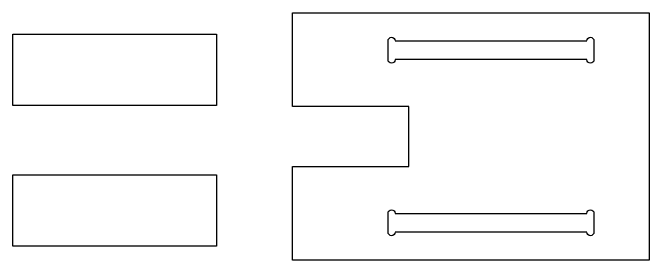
# Model space of a CAD drawing. Extents: x 110 to 1151, y 62 to 319.
# Drawn here: x 110 to 735, y 77 to 319 of the extents above; entities that cross this region are included whole.
import ezdxf

# ---------------------------------------------------------------- set-up
doc = ezdxf.new("R2010")
doc.units = 0
doc.layers.add('POCKET', color=5, linetype='CONTINUOUS')
doc.layers.add('PROFILE', color=7, linetype='CONTINUOUS')

msp = doc.modelspace()

# ---------------------------------------------------------------- linework, layer by layer
at = {"layer": 'POCKET'}
for points in [[(478.48, 273.38), (478.48, 291.78, -1), (485.48, 291.78), (673.48, 291.78, -0.414214), (676.98, 295.28, -0.414214), (680.48, 291.78), (680.48, 273.38, -1), (673.48, 273.38), (485.48, 273.38, -0.414214), (481.98, 269.88, -0.414214)], [(478.48, 104.28), (478.48, 122.68, -1), (485.48, 122.68), (673.48, 122.68, -0.414214), (676.98, 126.18, -0.414214), (680.48, 122.68), (680.48, 104.28, -1), (673.48, 104.28), (485.48, 104.28, -1)]]:
    msp.add_lwpolyline(points, format="xyb", close=True, dxfattribs=at)
at = {"layer": 'PROFILE'}
for points in [[(384.73, 168.53), (498.73, 168.53), (498.73, 227.53), (384.73, 227.53), (384.73, 319.38), (734.73, 319.38), (734.73, 76.68), (384.73, 76.68)], [(110.33, 228.42), (110.33, 298.42), (310.33, 298.42), (310.33, 228.42)], [(110.33, 90.47), (110.33, 160.47), (310.33, 160.47), (310.33, 90.47)]]:
    msp.add_lwpolyline(points, close=True, dxfattribs=at)

doc.saveas('drawing.dxf')
